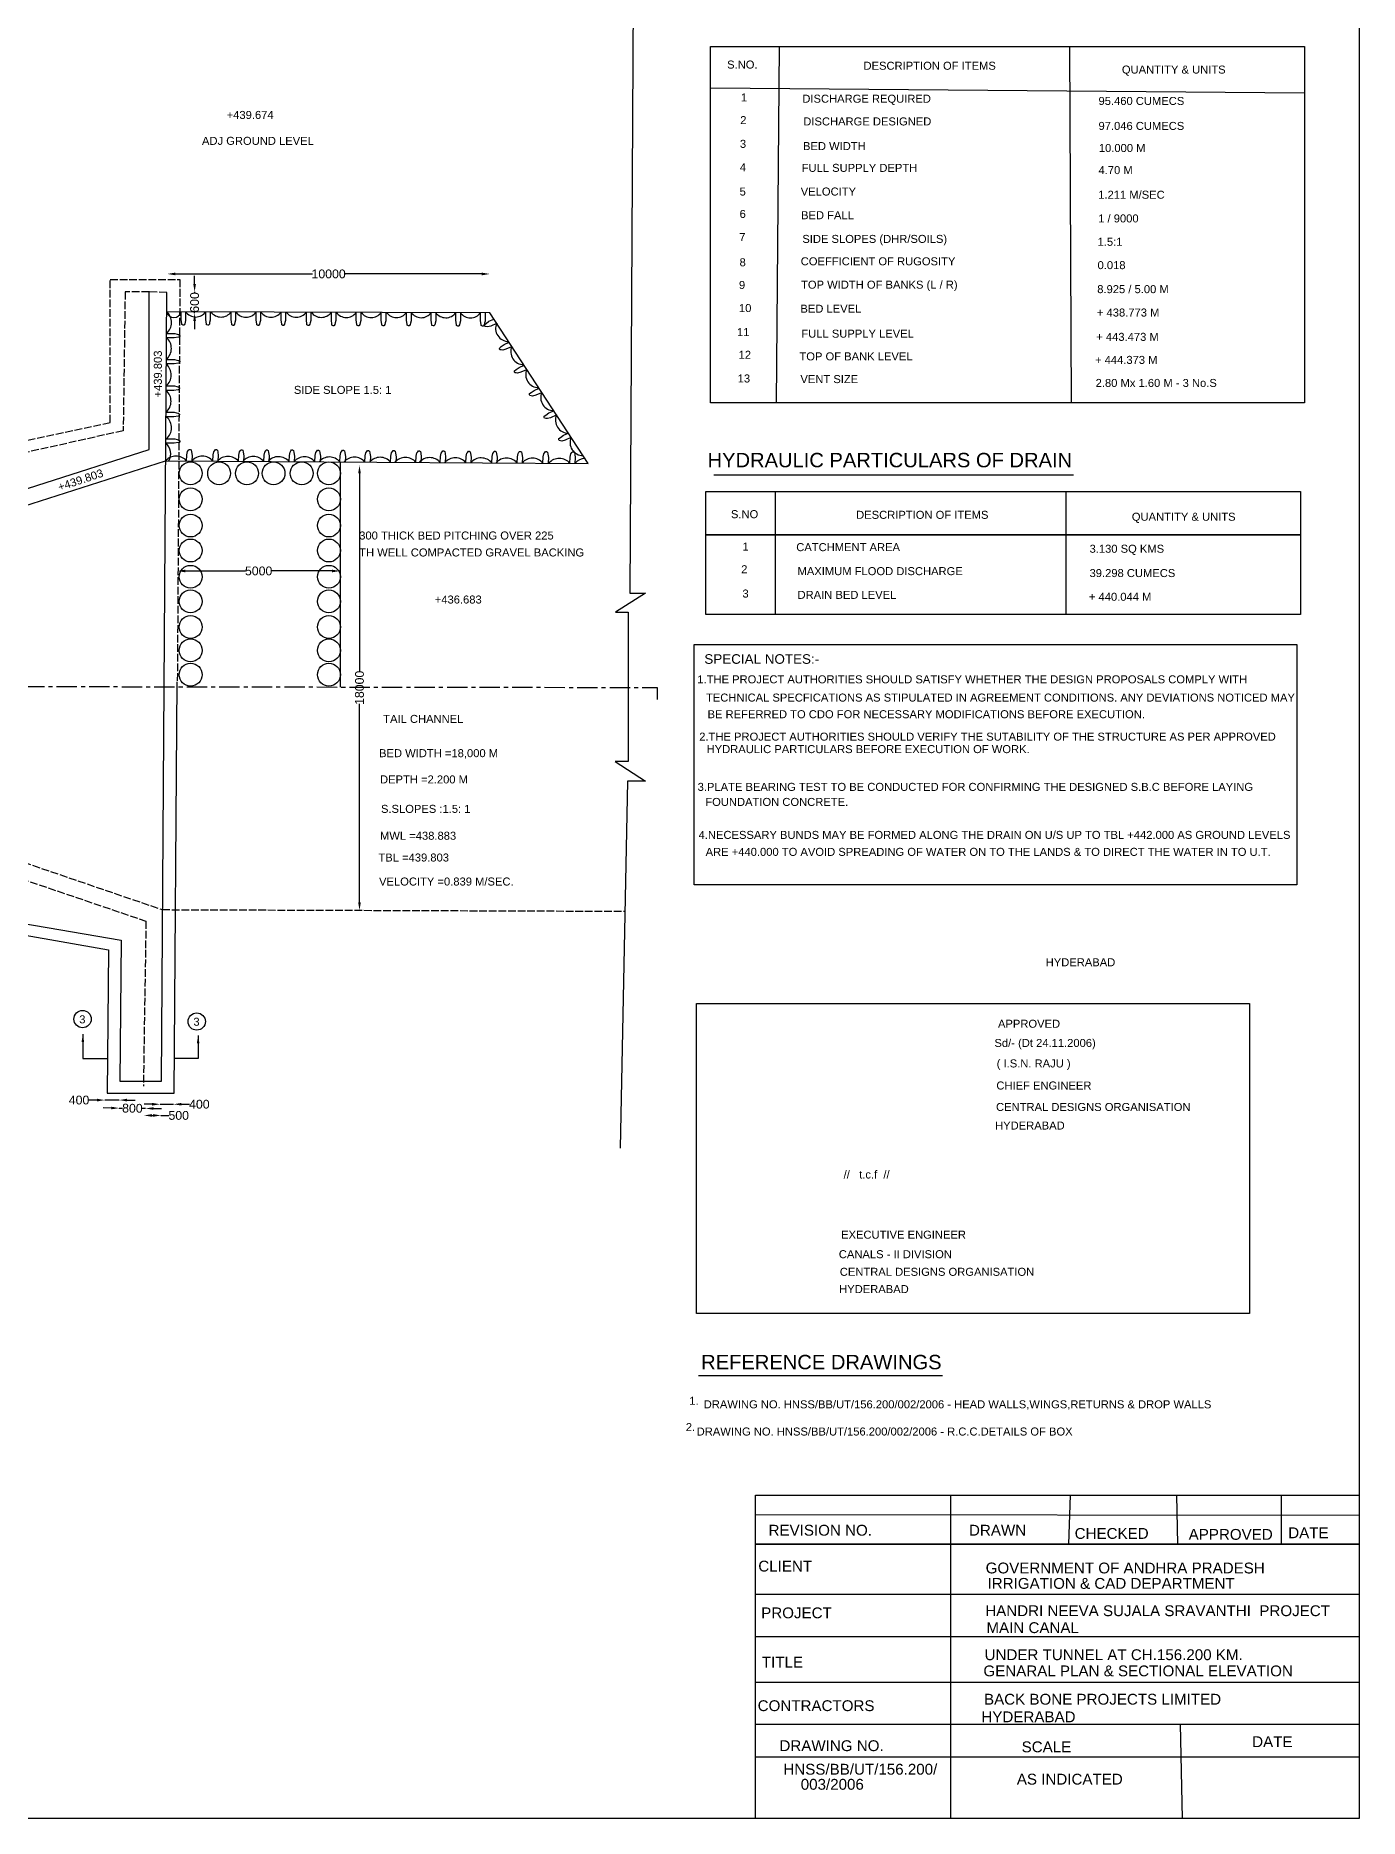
# Model space of a CAD drawing. Header units: millimetres. Extents: x 840 to 122466, y 1390 to 86476.
# Drawn here: x 81126 to 122466, y 1390 to 57085 of the extents above; entities that cross this region are included whole.
import ezdxf

# ---------------------------------------------------------------- set-up
doc = ezdxf.new("R2010")
doc.units = ezdxf.units.MM
doc.linetypes.add('ACAD_ISO02W100', pattern=[15, 12, -3])
doc.linetypes.add('CENTER', pattern=[50.8, 31.75, -6.35, 6.35, -6.35])
for name, color, linetype in [('DIM', 7, 'Continuous'), ('DWG', 7, 'Continuous'), ('TXT', 7, 'Continuous')]:
    doc.layers.add(name, color=color, linetype=linetype)
doc.layers.add('TEXT', color=7, linetype='Continuous', plot=False)
doc.styles.get("Standard").update_dxf_attribs({"font": 'ARIAL.TTF'})
doc.dimstyles.new('ISO-25', dxfattribs={"dimtxt": 275, "dimasz": 250, "dimexe": 1.25, "dimexo": 0.625, "dimtad": 0, "dimdec": 0, "dimtxsty": 'Standard', "dimcen": 2.5, "dimse1": 1, "dimse2": 1, "dimadec": 0, "dimazin": 0, "dimtfac": 1, "dimtdec": 0, "dimtmove": 0, "dimatfit": 3, "dimfxl": 0, "dimarcsym": 0})

# ---------------------------------------------------------------- blocks, each defined once
blk = doc.blocks.new('*D57')
at = {"layer": 'Defpoints', "color": 0, "transparency": 16777216}
for p in [(83290, 23830), (83290, 23810), (83730, 23810)]:
    blk.add_point(p, dxfattribs=at)
at = {"layer": 'DIM', "color": 0, "lineweight": -2, "transparency": 16777216}
for p, q in [((83040, 23830), (82790, 23830)), ((83730, 23830), (83290, 23830)), ((83980, 23830), (84230, 23830))]:
    blk.add_line(p, q, dxfattribs=at)
at = {"layer": 'DIM', "color": 0, "transparency": 16777216}
for points in [[(83040, 23872), (83040, 23788), (83290, 23830)], [(83980, 23872), (83980, 23788), (83730, 23830)]]:
    blk.add_solid(points, dxfattribs=at)
at = {"layer": 'DIM', "color": 0, "transparency": 16777216, "insert": (82481, 23830), "char_height": 275, "attachment_point": 5}
blk.add_mtext('400', dxfattribs=at)
blk = doc.blocks.new('*D58')
at = {"layer": 'Defpoints', "color": 0, "transparency": 16777216}
for p in [(83740, 23830), (84557, 23569), (84560, 23820)]:
    blk.add_point(p, dxfattribs=at)
at = {"layer": 'DIM', "color": 0, "lineweight": -2, "transparency": 16777216}
for p, q in [((83487, 23582), (83237, 23585)), ((83737, 23579), (83843, 23578)), ((84557, 23569), (84451, 23571)), ((84807, 23566), (85057, 23563))]:
    blk.add_line(p, q, dxfattribs=at)
at = {"layer": 'DIM', "color": 0, "transparency": 16777216}
for points in [[(83487, 23624), (83486, 23541), (83737, 23579)], [(84807, 23608), (84806, 23525), (84557, 23569)]]:
    blk.add_solid(points, dxfattribs=at)
at = {"layer": 'DIM', "color": 0, "transparency": 16777216, "insert": (84147, 23574), "char_height": 275, "attachment_point": 5, "rotation": 359.3013}
blk.add_mtext('800', dxfattribs=at)
blk = doc.blocks.new('*D59')
at = {"layer": 'Defpoints', "color": 0, "transparency": 16777216}
for p in [(85010, 23750), (85430, 23750), (85430, 23700)]:
    blk.add_point(p, dxfattribs=at)
at = {"layer": 'DIM', "color": 0, "lineweight": -2, "transparency": 16777216}
for p, q in [((84760, 23700), (84510, 23700)), ((85010, 23700), (85430, 23700)), ((85680, 23700), (85930, 23700))]:
    blk.add_line(p, q, dxfattribs=at)
at = {"layer": 'DIM', "color": 0, "transparency": 16777216}
for points in [[(84760, 23742), (84760, 23658), (85010, 23700)], [(85680, 23742), (85680, 23658), (85430, 23700)]]:
    blk.add_solid(points, dxfattribs=at)
at = {"layer": 'DIM', "color": 0, "transparency": 16777216, "insert": (86239, 23700), "char_height": 275, "attachment_point": 5}
blk.add_mtext('400', dxfattribs=at)
blk = doc.blocks.new('*D60')
at = {"layer": 'Defpoints', "color": 0, "transparency": 16777216}
for p in [(84510, 23810), (85040, 23810), (85040, 23350)]:
    blk.add_point(p, dxfattribs=at)
at = {"layer": 'DIM', "color": 0, "lineweight": -2, "transparency": 16777216}
for p, q in [((84760, 23350), (84790, 23350)), ((85040, 23350), (85290, 23350))]:
    blk.add_line(p, q, dxfattribs=at)
at = {"layer": 'DIM', "color": 0, "transparency": 16777216}
for points in [[(84760, 23392), (84760, 23308), (84510, 23350)], [(84790, 23392), (84790, 23308), (85040, 23350)]]:
    blk.add_solid(points, dxfattribs=at)
at = {"layer": 'DIM', "color": 0, "transparency": 16777216, "insert": (85594, 23350), "char_height": 275, "attachment_point": 5}
blk.add_mtext('500', dxfattribs=at)
blk = doc.blocks.new('*D61')
at = {"layer": 'Defpoints', "color": 0, "transparency": 16777216}
for p in [(85550, 40320), (90630, 40360), (90630, 40320)]:
    blk.add_point(p, dxfattribs=at)
at = {"layer": 'DIM', "color": 0, "lineweight": -2, "transparency": 16777216}
for p, q in [((85800, 40360), (87679, 40360)), ((90380, 40360), (88501, 40360))]:
    blk.add_line(p, q, dxfattribs=at)
at = {"layer": 'DIM', "color": 0, "transparency": 16777216}
for points in [[(85800, 40402), (85800, 40318), (85550, 40360)], [(90380, 40402), (90380, 40318), (90630, 40360)]]:
    blk.add_solid(points, dxfattribs=at)
at = {"layer": 'DIM', "color": 0, "transparency": 16777216, "insert": (88090, 40360), "char_height": 275, "attachment_point": 5}
blk.add_mtext('5000', dxfattribs=at)
blk = doc.blocks.new('*D62')
at = {"layer": 'Defpoints', "color": 0, "transparency": 16777216}
for p in [(91110, 43660), (91240, 43660), (91110, 29759)]:
    blk.add_point(p, dxfattribs=at)
at = {"layer": 'DIM', "color": 0, "lineweight": -2, "transparency": 16777216}
for p, q in [((91240, 43410), (91240, 37214)), ((91240, 30009), (91240, 36205))]:
    blk.add_line(p, q, dxfattribs=at)
at = {"layer": 'DIM', "color": 0, "transparency": 16777216}
for points in [[(91198, 43410), (91282, 43410), (91240, 43660)], [(91198, 30009), (91282, 30009), (91240, 29759)]]:
    blk.add_solid(points, dxfattribs=at)
at = {"layer": 'DIM', "color": 0, "transparency": 16777216, "insert": (91240, 36710), "char_height": 275, "attachment_point": 5, "rotation": 90}
blk.add_mtext('18000', dxfattribs=at)
blk = doc.blocks.new('*D63')
at = {"layer": 'Defpoints', "color": 0, "transparency": 16777216}
for p in [(85240, 49710), (95310, 49710), (95310, 49640)]:
    blk.add_point(p, dxfattribs=at)
at = {"layer": 'DIM', "color": 0, "lineweight": -2, "transparency": 16777216}
for p, q in [((85490, 49640), (89770, 49640)), ((95060, 49640), (90780, 49640))]:
    blk.add_line(p, q, dxfattribs=at)
at = {"layer": 'DIM', "color": 0, "transparency": 16777216}
for points in [[(85490, 49682), (85490, 49598), (85240, 49640)], [(95060, 49682), (95060, 49598), (95310, 49640)]]:
    blk.add_solid(points, dxfattribs=at)
at = {"layer": 'DIM', "color": 0, "transparency": 16777216, "insert": (90275, 49640), "char_height": 275, "attachment_point": 5}
blk.add_mtext('10000', dxfattribs=at)
blk = doc.blocks.new('*D64')
at = {"layer": 'Defpoints', "color": 0, "transparency": 16777216}
for p in [(86090, 49080), (86290, 49080), (86290, 48420)]:
    blk.add_point(p, dxfattribs=at)
at = {"layer": 'DIM', "color": 0, "lineweight": -2, "transparency": 16777216}
for p, q in [((86090, 49330), (86090, 49580)), ((86090, 49080), (86090, 49055)), ((86090, 48420), (86090, 48445)), ((86090, 48170), (86090, 47920))]:
    blk.add_line(p, q, dxfattribs=at)
at = {"layer": 'DIM', "color": 0, "transparency": 16777216}
for points in [[(86048, 49330), (86132, 49330), (86090, 49080)], [(86048, 48170), (86132, 48170), (86090, 48420)]]:
    blk.add_solid(points, dxfattribs=at)
at = {"layer": 'DIM', "color": 0, "transparency": 16777216, "insert": (86090, 48750), "char_height": 275, "attachment_point": 5, "rotation": 90}
blk.add_mtext('600', dxfattribs=at)

msp = doc.modelspace()

# ---------------------------------------------------------------- linework, layer by layer
msp.add_lwpolyline([(122464.4, 1390), (839.7, 1390), (839.7, 86475.6), (122464.4, 86475.6)], close=True)
at = {"layer": 'DWG'}
for points in [[(99800, 60060), (99680, 39670), (100170, 39670), (99240, 39070), (99630, 39070), (99630, 34410), (99220, 34410), (100170, 33790), (99610, 33790), (99380, 22330)], [(74880, 29880), (77640, 29880), (83800, 28830), (83750, 24420), (85060, 24420), (85220, 49060)], [(77620, 31870), (77620, 41390), (77640, 41830), (77640, 41910), (84670, 44160), (84670, 49080)], [(77620, 41390), (85185.8, 43800), (98380, 43720), (95310, 48430), (85216.1, 48460.2)], [(85810.1, 48458.4), (85810.1, 48297.9), (85810.1, 48197.9), (85790.1, 48127.9), (85780.1, 48077.9), (85760.1, 48047.9), (85750.1, 48037.9), (85730.1, 48037.9), (85690.1, 48057.9), (85690.1, 48077.9), (85670.1, 48217.9), (85670.1, 48327.9), (85670.1, 48458.8)], [(86580, 48456.1), (86580, 48295.6), (86580, 48195.6), (86560, 48125.6), (86550, 48075.6), (86530, 48045.6), (86520, 48035.6), (86500, 48035.6), (86460, 48055.6), (86460, 48075.6), (86440, 48215.6), (86440, 48325.6), (86440.1, 48456.5)], [(87370, 48453.7), (87370, 48293.3), (87370, 48193.3), (87350, 48123.3), (87340, 48073.3), (87320, 48043.3), (87310, 48033.3), (87290, 48033.3), (87250, 48053.3), (87250, 48073.3), (87230, 48213.3), (87230, 48323.3), (87230.1, 48454.1)], [(88150.1, 48451.4), (88150.1, 48290.9), (88150.1, 48190.9), (88130.1, 48120.9), (88120.1, 48070.9), (88100.1, 48040.9), (88090.1, 48030.9), (88070.1, 48030.9), (88030.1, 48050.9), (88030.1, 48070.9), (88010.1, 48210.9), (88010.1, 48320.9), (88010.1, 48451.8)], [(88930, 48449.1), (88930, 48288.6), (88930, 48188.6), (88910, 48118.6), (88900, 48068.6), (88880, 48038.6), (88870, 48028.6), (88850, 48028.6), (88810, 48048.6), (88810, 48068.6), (88790, 48208.6), (88790, 48318.6), (88790.1, 48449.5)], [(89720, 48446.7), (89720, 48286.3), (89720, 48186.3), (89700, 48116.3), (89690, 48066.3), (89670, 48036.3), (89660, 48026.3), (89640, 48026.3), (89600, 48046.3), (89600, 48066.3), (89580, 48206.3), (89580, 48316.3), (89580.1, 48447.1)], [(90500.1, 48444.4), (90500.1, 48283.9), (90500.1, 48183.9), (90480.1, 48113.9), (90470.1, 48063.9), (90450.1, 48033.9), (90440.1, 48023.9), (90420.1, 48023.9), (90380.1, 48043.9), (90380.1, 48063.9), (90360.1, 48203.9), (90360.1, 48313.9), (90360.1, 48444.8)], [(91280.1, 48442), (91280.1, 48281.6), (91280.1, 48181.6), (91260.1, 48111.6), (91250.1, 48061.6), (91230.1, 48031.6), (91220.1, 48021.6), (91200.1, 48021.6), (91160.1, 48041.6), (91160.1, 48061.6), (91140.1, 48201.6), (91140.1, 48311.6), (91140.1, 48442.5)], [(92060, 48439.7), (92060, 48279.3), (92060, 48179.3), (92040, 48109.3), (92030, 48059.3), (92010, 48029.3), (92000, 48019.3), (91980, 48019.3), (91940, 48039.3), (91940, 48059.3), (91920, 48199.3), (91920, 48309.3), (91920.1, 48440.1)], [(92850.1, 48437.3), (92850.1, 48276.9), (92850.1, 48176.9), (92830.1, 48106.9), (92820.1, 48056.9), (92800.1, 48026.9), (92790.1, 48016.9), (92770.1, 48016.9), (92730.1, 48036.9), (92730.1, 48056.9), (92710.1, 48196.9), (92710.1, 48306.9), (92710.1, 48437.8)], [(93620.1, 48435), (93620.1, 48274.6), (93620.1, 48174.6), (93600.1, 48104.6), (93590.1, 48054.6), (93570.1, 48024.6), (93560.1, 48014.6), (93540.1, 48014.6), (93500.1, 48034.6), (93500.1, 48054.6), (93480.1, 48194.6), (93480.1, 48304.6), (93480.1, 48435.5)], [(94390, 48432.7), (94390, 48272.3), (94390, 48172.3), (94370, 48102.3), (94360, 48052.3), (94340, 48022.3), (94330, 48012.3), (94310, 48012.3), (94270, 48032.3), (94270, 48052.3), (94250, 48192.3), (94250, 48302.3), (94250.1, 48433.2)], [(95160, 48430.4), (95160, 48270), (95160, 48170), (95140, 48100), (95130, 48050), (95110, 48020), (95100, 48010), (95080, 48010), (95040, 48030), (95040, 48050), (95020, 48190), (95020, 48300), (95020, 48430.9)], [(95515.4, 48089.6), (95337.3, 48011.8), (95239, 47985), (95189.8, 47993.9), (95154, 47998.4), (95140.6, 48025.3), (95145, 48061), (95194.2, 48096.8), (95283.7, 48163.9), (95440.2, 48231), (95440.2, 48231)], [(85211.7, 47780.1), (85372.1, 47780.1), (85472.1, 47780.1), (85542.1, 47760.1), (85592.1, 47750.1), (85622.1, 47730.1), (85632.1, 47720.1), (85632.1, 47700.1), (85612.1, 47660.1), (85592.1, 47660.1), (85452.1, 47640.1), (85342.1, 47640.1), (85211.3, 47640.1)], [(95987.9, 47364.7), (95809.8, 47286.9), (95711.4, 47260.1), (95662.3, 47269.1), (95626.5, 47273.5), (95613.1, 47300.4), (95617.5, 47336.1), (95666.7, 47371.9), (95756.2, 47439), (95912.7, 47506.1), (95912.7, 47506.1)], [(85206.4, 46970.2), (85366.9, 46970.2), (85466.9, 46970.2), (85536.9, 46950.2), (85586.9, 46940.2), (85616.9, 46920.2), (85626.9, 46910.2), (85626.9, 46890.2), (85606.9, 46850.2), (85586.9, 46850.2), (85446.9, 46830.2), (85336.9, 46830.2), (85206, 46830.2)], [(96455.8, 46646.8), (96277.7, 46569.1), (96179.4, 46542.2), (96130.2, 46551.2), (96094.4, 46555.6), (96081, 46582.5), (96085.4, 46618.3), (96134.6, 46654), (96224.1, 46721.1), (96380.6, 46788.2), (96380.6, 46788.2)], [(85201, 46140.3), (85361.5, 46140.3), (85461.5, 46140.3), (85531.5, 46120.3), (85581.5, 46110.3), (85611.5, 46090.3), (85621.5, 46080.3), (85621.5, 46060.3), (85601.5, 46020.3), (85581.5, 46020.3), (85441.5, 46000.3), (85331.5, 46000.3), (85200.6, 46000.3)], [(96923.7, 45928.9), (96745.7, 45851.2), (96647.3, 45824.4), (96598.1, 45833.3), (96562.3, 45837.8), (96548.9, 45864.6), (96553.4, 45900.4), (96602.6, 45936.2), (96692, 46003.2), (96848.5, 46070.3), (96848.5, 46070.3)], [(85195.7, 45320.3), (85356.2, 45320.3), (85456.2, 45320.3), (85526.2, 45300.3), (85576.2, 45290.3), (85606.2, 45270.3), (85616.2, 45260.3), (85616.2, 45240.3), (85596.2, 45200.3), (85576.2, 45200.3), (85436.2, 45180.3), (85326.2, 45180.3), (85195.3, 45180.3)], [(97382.7, 45224.8), (97204.6, 45147), (97106.2, 45120.2), (97057.1, 45129.1), (97021.3, 45133.6), (97007.9, 45160.4), (97012.3, 45196.2), (97061.5, 45232), (97151, 45299.1), (97307.5, 45366.2), (97307.5, 45366.2)], [(97838.4, 44525.5), (97660.4, 44447.8), (97562, 44420.9), (97512.8, 44429.9), (97477.1, 44434.4), (97463.6, 44461.2), (97468.1, 44497), (97517.3, 44532.7), (97606.8, 44599.8), (97763.3, 44666.9), (97763.3, 44666.9)], [(85211.7, 44490), (85372.1, 44490), (85472.1, 44490), (85542.1, 44470), (85592.1, 44460), (85622.1, 44440), (85632.1, 44430), (85632.1, 44410), (85612.1, 44370), (85592.1, 44370), (85452.1, 44350), (85342.1, 44350), (85211.3, 44350)], [(85839.9, 43796), (85850, 43990), (85870, 44090), (85900, 44130), (85920, 44160), (85950, 44160), (85980, 44140), (85990, 44080), (86010, 43970), (86000, 43800), (86000, 43800)], [(86660.1, 43791), (86670.2, 43985), (86690.2, 44085), (86720.2, 44125), (86740.2, 44155), (86770.2, 44155), (86800.2, 44135), (86810.2, 44075), (86830.2, 43965), (86820.2, 43795), (86820.2, 43795)], [(87460, 43786.2), (87470.1, 43980.2), (87490.1, 44080.2), (87520.1, 44120.2), (87540.1, 44150.2), (87570.1, 44150.2), (87600.1, 44130.2), (87610.1, 44070.2), (87630.1, 43960.2), (87620.1, 43790.2), (87620.1, 43790.2)], [(88249.9, 43781.4), (88260, 43975.4), (88280, 44075.4), (88310, 44115.4), (88330, 44145.4), (88360, 44145.4), (88390, 44125.4), (88400, 44065.4), (88420, 43955.4), (88410, 43785.4), (88410, 43785.4)], [(89040, 43776.6), (89050.1, 43970.6), (89070.1, 44070.6), (89100.1, 44110.6), (89120.1, 44140.6), (89150.1, 44140.6), (89180.1, 44120.6), (89190.1, 44060.6), (89210.1, 43950.6), (89200.1, 43780.6), (89200.1, 43780.6)], [(89849.9, 43771.7), (89860, 43965.7), (89880, 44065.7), (89910, 44105.7), (89930, 44135.7), (89960, 44135.7), (89990, 44115.7), (90000, 44055.7), (90020, 43945.7), (90010, 43775.7), (90010, 43775.7)], [(90630, 43767), (90640.1, 43961), (90660.1, 44061), (90690.1, 44101), (90710.1, 44131), (90740.1, 44131), (90770.1, 44111), (90780.1, 44051), (90800.1, 43941), (90790.1, 43771), (90790.1, 43771)], [(91410, 43762.2), (91420.1, 43956.2), (91440.1, 44056.2), (91470.1, 44096.2), (91490.1, 44126.2), (91520.1, 44126.2), (91550.1, 44106.2), (91560.1, 44046.2), (91580.1, 43936.2), (91570.1, 43766.2), (91570.1, 43766.2)], [(92209.9, 43757.4), (92220, 43951.4), (92240, 44051.4), (92270, 44091.4), (92290, 44121.4), (92320, 44121.4), (92350, 44101.4), (92360, 44041.4), (92380, 43931.4), (92370, 43761.4), (92370, 43761.4)], [(93000, 43752.6), (93010.1, 43946.6), (93030.1, 44046.6), (93060.1, 44086.6), (93080.1, 44116.6), (93110.1, 44116.6), (93140.1, 44096.6), (93150.1, 44036.6), (93170.1, 43926.6), (93160.1, 43756.6), (93160.1, 43756.6)], [(93760.2, 43748), (93770.3, 43942), (93790.3, 44042), (93820.3, 44082), (93840.3, 44112), (93870.3, 44112), (93900.3, 44092), (93910.3, 44032), (93930.3, 43922), (93920.3, 43752), (93920.3, 43752)], [(94559.8, 43743.2), (94569.9, 43937.2), (94589.9, 44037.2), (94619.9, 44077.2), (94639.9, 44107.2), (94669.9, 44107.2), (94699.9, 44087.2), (94709.9, 44027.2), (94729.9, 43917.2), (94719.9, 43747.2), (94719.9, 43747.2)], [(95370, 43738.2), (95380.1, 43932.2), (95400.1, 44032.2), (95430.1, 44072.2), (95450.1, 44102.2), (95480.1, 44102.2), (95510.1, 44082.2), (95520.1, 44022.2), (95540.1, 43912.2), (95530.1, 43742.2), (95530.1, 43742.2)], [(96160, 43733.5), (96170, 43927.5), (96190, 44027.5), (96220, 44067.5), (96240, 44097.5), (96270, 44097.5), (96300, 44077.5), (96310, 44017.5), (96330, 43907.5), (96320, 43737.5), (96320, 43737.5)], [(96969.9, 43728.5), (96980, 43922.5), (97000, 44022.5), (97030, 44062.5), (97050, 44092.5), (97080, 44092.5), (97110, 44072.5), (97120, 44012.5), (97140, 43902.5), (97130, 43732.5), (97130, 43732.5)], [(97809.8, 43723.5), (97819.9, 43917.5), (97839.9, 44017.5), (97869.9, 44057.5), (97889.9, 44087.5), (97919.9, 44087.5), (97949.9, 44067.5), (97959.9, 44007.5), (97979.9, 43897.5), (97969.9, 43727.5), (97969.9, 43727.5)], [(90650, 36735.4), (90650, 43766.8)], [(74470, 29500), (77830, 29500), (83400, 28520), (83360, 24050), (85450, 24050), (85550, 36900)]]:
    msp.add_lwpolyline(points, dxfattribs=at)
at = {"layer": 'DWG', "linetype": 'ACAD_ISO02W100', "ltscale": 20}
for points in [[(85220, 49060), (84670, 49080), (83920, 49080), (83860, 44740), (77640, 43350)], [(77650, 43760), (83450, 45000), (83450, 49470), (85630, 49470), (85550, 36900)], [(25010, 32440), (77620, 32330), (85080, 29780), (99528.5, 29730.2)], [(77542.7, 31813.8), (84570, 29420), (84490, 24270)]]:
    msp.add_lwpolyline(points, dxfattribs=at)
at = {"layer": 'DWG', "linetype": 'CENTER', "ltscale": 20}
msp.add_lwpolyline([(3550, 35920), (3550, 36870), (100540, 36720), (100540, 36350)], dxfattribs=at)
at = {"layer": 'DWG'}
for centre in [(85965, 43410), (86855, 43410), (87725, 43410), (88555, 43410), (89435, 43410), (90285, 43410), (85965, 42600), (90285, 42600), (85965, 41780), (90285, 41780), (85965, 41000), (90285, 41000), (85965, 40180), (90285, 40180), (85965, 39410), (90285, 39410), (85965, 38610), (90285, 38610), (85965, 37880), (90285, 37880), (85965, 37120), (90285, 37120)]:
    msp.add_circle(centre, 356.3, dxfattribs=at)
for centre, radius, start, end in [((84922.6, 48122), 447.8, 310.21403, 49.04188), ((85443.3, 48512.7), 233.1, 192.90087, 346.62407), ((86125.8, 48681.3), 386.5, 215.23231, 324.42535), ((86915.7, 48679), 386.5, 215.23231, 324.42535), ((87695.8, 48676.6), 386.5, 215.23231, 324.42535), ((88475.7, 48674.3), 386.5, 215.23231, 324.42535), ((89265.8, 48671.9), 386.5, 215.23231, 324.42535), ((90045.8, 48669.6), 386.5, 215.23231, 324.42535), ((90825.8, 48667.3), 386.5, 215.23231, 324.42535), ((91605.7, 48665), 386.5, 215.23231, 324.42535), ((92395.8, 48662.6), 386.5, 215.23231, 324.42535), ((93165.8, 48660.3), 386.5, 215.23231, 324.42535), ((93935.7, 48658), 386.5, 215.23231, 324.42535), ((94705.7, 48655.7), 386.5, 215.23231, 324.42535), ((95896.4, 47935.8), 405.6, 156.19087, 270.00212), ((84917.3, 47312.1), 447.8, 310.21403, 49.04188), ((96368.9, 47211), 405.6, 156.19087, 270.00212), ((84911.9, 46482.2), 447.8, 310.21403, 49.04188), ((96836.8, 46493.1), 405.6, 156.19087, 270.00212), ((84906.6, 45662.2), 447.8, 310.21403, 49.04188), ((97304.8, 45775.2), 405.6, 156.19087, 270.00212), ((84922.6, 44832), 447.8, 310.21403, 49.04188), ((97763.7, 45071), 405.6, 156.19087, 270.00212), ((84896, 44022), 447.8, 330.18898, 49.04188), ((98219.5, 44371.8), 405.6, 156.19087, 270.00212), ((85511.2, 43523.7), 426.8, 39.64111, 139.66443), ((86331.4, 43518.7), 426.8, 39.64111, 139.66443), ((87131.3, 43513.9), 426.8, 39.64111, 139.66443), ((87921.2, 43509.1), 426.8, 39.64111, 139.66443), ((88711.3, 43504.3), 426.8, 39.64111, 139.66443), ((89521.3, 43499.4), 426.8, 39.64111, 139.66443), ((90301.3, 43494.6), 426.8, 39.64111, 139.66443), ((91081.3, 43489.9), 426.8, 39.64111, 139.66443), ((91881.2, 43485.1), 426.8, 39.64111, 139.66443), ((92671.3, 43480.3), 426.8, 39.64111, 139.66443), ((93431.5, 43475.7), 426.8, 39.64111, 139.66443), ((94231.1, 43470.8), 426.8, 39.64111, 139.66443), ((95041.3, 43465.9), 426.8, 39.64111, 139.66443), ((95831.3, 43461.1), 426.8, 39.64111, 139.66443), ((96641.2, 43456.2), 426.8, 39.64111, 139.66443), ((97481.1, 43451.1), 426.8, 39.64111, 139.66443), ((98301.3, 43451.1), 426.8, 93.20209, 139.66443)]:
    msp.add_arc(centre, radius, start, end, dxfattribs=at)
at = {"layer": 'TEXT'}
for p, q in [((109698.9, 11477), (109698.9, 1398.3)), ((103613.2, 9951.5), (122465.6, 9951.5)), ((122465.6, 9951.5), (103628.8, 9951.5)), ((103614.2, 8395.6), (122464.1, 8395.6)), ((103616.3, 7074.7), (122457.6, 7074.7)), ((103622, 5640.8), (122446.8, 5640.8)), ((103633.2, 4335.2), (122463.5, 4335.2)), ((103605.4, 3315.7), (122456.5, 3315.7))]:
    msp.add_line(p, q, dxfattribs=at)
msp.add_lwpolyline([(103611.7, 11485.2), (122464.4, 11485.2), (122464.4, 1390), (103611.7, 1390)], close=True, dxfattribs=at)
for points in [[(113389.9, 9951.5), (113449.9, 11485.2)], [(116799.9, 9951.5), (116769.9, 11485.2)], [(120029.9, 9951.5), (120039.9, 11485.2)], [(103611.7, 10880), (122464.4, 10860)], [(113389.9, 9951.5), (113409.9, 9951.5)], [(116869.9, 4335.2), (116929.9, 1390)]]:
    msp.add_lwpolyline(points, dxfattribs=at)
at = {"layer": 'TXT'}
for p, q in [((102310, 43360), (113540, 43360)), ((104220, 42850), (104220, 39000)), ((113300, 42840), (113300, 39000)), ((101830, 15230), (109450, 15230))]:
    msp.add_line(p, q, dxfattribs=at)
for points in [[(102200, 56750), (120750, 56750), (120750, 45610), (102200, 45610)], [(102060, 42840), (120630, 42840), (120630, 39000), (102060, 39000)], [(102060, 41490), (120630, 41490), (120630, 41490), (102060, 41490)], [(101690, 38060), (120510, 38060), (120510, 30550), (101690, 30550)], [(101760, 26850), (119040, 26850), (119040, 17160), (101760, 17160)]]:
    msp.add_lwpolyline(points, close=True, dxfattribs=at)
for points in [[(104350, 56750), (104250, 45610)], [(113410, 56750), (113470, 45610)], [(102200, 55460), (120750, 55300)]]:
    msp.add_lwpolyline(points, dxfattribs=at)
for centre in [(82590, 26360), (86155.7, 26285)]:
    msp.add_circle(centre, 270, dxfattribs=at)

# ---------------------------------------------------------------- texts
at = {"layer": 'TEXT'}
for s, height, p in [('REVISION NO.', 338.306, (104015, 10222)), ('DRAWN', 338.31, (110275, 10222)), ('CHECKED', 338.31, (113575, 10122)), ('APPROVED', 338.31, (117135, 10092)), ('DATE', 338.31, (120245, 10142)), ('CLIENT', 338.31, (103695, 9100.5)), ('GOVERNMENT OF ANDHRA PRADESH', 338.306, (110795, 9042)), ('IRRIGATION & CAD DEPARTMENT', 338.306, (110855.2, 8561)), ('PROJECT', 338.31, (103785, 7640.5)), ('HANDRI NEEVA SUJALA SRAVANTHI  PROJECT', 338.306, (110783, 7707.2)), ('MAIN CANAL', 338.31, (110819.1, 7178)), ('TITLE', 338.31, (103805, 6100.5)), ('GENARAL PLAN & SECTIONAL ELEVATION', 338.306, (110725.7, 5827.7)), ('UNDER TUNNEL AT CH.156.200 KM.', 338.306, (110761.7, 6332.8)), ('CONTRACTORS', 338.306, (103675, 4740.5)), ('BACK BONE PROJECTS LIMITED', 338.306, (110743.7, 4942.3)), ('HYDERABAD', 338.31, (110662, 4391.6)), ('DATE', 338.31, (119118.8, 3614.5)), ('DRAWING NO.', 338.306, (104355, 3490.5)), ('SCALE', 338.31, (111918.8, 3454.5)), ('HNSS/BB/UT/156.200/', 338.306, (104477.8, 2755.1)), ('AS INDICATED', 338.306, (111768.8, 2444.5)), ('003/2006', 338.31, (105020, 2284))]:
    msp.add_text(s, height=height, dxfattribs=at).set_placement(p)
at = {"layer": 'TXT'}
for s, height, p in [('S.NO.', 250, (102721, 56056.7)), ('DESCRIPTION OF ITEMS', 250, (106980, 56020)), ('QUANTITY & UNITS', 250, (115050, 55900)), ('1', 250, (103150, 55030)), ('DISCHARGE REQUIRED', 250, (105070, 54990)), ('95.460 CUMECS', 250, (114320, 54920)), ('+439.674', 250, (87090.7, 54483.4)), ('2', 250, (103130, 54320)), ('DISCHARGE DESIGNED', 250, (105100, 54280)), ('97.046 CUMECS', 250, (114320, 54140)), ('ADJ GROUND LEVEL', 250, (86320.7, 53673.4)), ('3', 250, (103120, 53580)), ('BED WIDTH', 250, (105090, 53510)), ('10.000 M', 250, (114330, 53450)), ('4', 250, (103120, 52850)), ('FULL SUPPLY DEPTH', 250, (105050, 52830)), ('4.70 M', 250, (114320, 52760)), ('5', 250, (103110, 52090)), ('VELOCITY', 250, (105020, 52090)), ('1.211 M/SEC', 250, (114310, 51990)), ('6', 250, (103110, 51390)), ('BED FALL', 250, (105030, 51350)), ('1 / 9000', 250, (114310, 51250)), ('7', 250, (103100, 50670)), ('SIDE SLOPES (DHR/SOILS)', 250, (105070, 50610)), ('1.5:1', 250, (114290, 50520)), ('8', 250, (103110, 49880)), ('COEFFICIENT OF RUGOSITY', 250, (105020, 49910)), ('0.018', 250, (114290, 49790)), ('9', 250, (103090, 49170)), ('TOP WIDTH OF BANKS (L / R)', 250, (105030, 49180)), ('8.925 / 5.00 M', 250, (114280, 49040)), ('10', 250, (103090, 48450)), ('BED LEVEL', 250, (105010, 48430)), ('+ 438.773 M', 250, (114270, 48310)), ('11', 250, (103030, 47700)), ('FULL SUPPLY LEVEL', 250, (105040, 47650)), ('+ 443.473 M', 250, (114250, 47550)), ('12', 250, (103080, 46990)), ('TOP OF BANK LEVEL', 250, (104980, 46940)), ('+ 444.373 M', 250, (114210, 46830)), ('13', 250, (103050, 46250)), ('VENT SIZE', 250, (105010, 46230)), ('2.80 Mx 1.60 M - 3 No.S', 250, (114230, 46110)), ('SIDE SLOPE 1.5: 1', 250, (89190.7, 45893.4)), ('HYDRAULIC PARTICULARS OF DRAIN', 450, (102110, 43600)), ('S.NO', 250, (102840, 42010)), ('DESCRIPTION OF ITEMS', 250, (106750, 41990)), ('QUANTITY & UNITS', 250, (115360, 41930)), ('300 THICK BED PITCHING OVER 225', 250, (91230.7, 41343.4)), ('1', 250, (103200, 41000)), ('CATCHMENT AREA', 250, (104880, 40980)), ('TH WELL COMPACTED GRAVEL BACKING', 250, (91230.7, 40813.4)), ('3.130 SQ KMS', 250, (114040, 40930)), ('2', 250, (103160, 40290)), ('MAXIMUM FLOOD DISCHARGE', 250, (104920, 40230)), ('39.298 CUMECS', 250, (114040, 40170)), ('+436.683', 250, (93590.7, 39343.4)), ('3', 250, (103200, 39530)), ('DRAIN BED LEVEL', 250, (104920, 39490)), ('+ 440.044 M', 250, (114020, 39430)), ('SPECIAL NOTES:-', 300, (102010, 37460)), ('1.THE PROJECT AUTHORITIES SHOULD SATISFY WHETHER THE DESIGN PROPOSALS COMPLY WITH', 250, (101790, 36850)), ('TECHNICAL SPECFICATIONS AS STIPULATED IN AGREEMENT CONDITIONS. ANY DEVIATIONS NOTICED MAY', 250, (102060, 36280)), ('TAIL CHANNEL', 250, (91980.7, 35613.4)), ('BE REFERRED TO CDO FOR NECESSARY MODIFICATIONS BEFORE EXECUTION.', 250, (102110, 35760)), ('2.THE PROJECT AUTHORITIES SHOULD VERIFY THE SUTABILITY OF THE STRUCTURE AS PER APPROVED', 250, (101850, 35060)), ('BED WIDTH =18,000 M', 250, (91850.7, 34543.4)), ('HYDRAULIC PARTICULARS BEFORE EXECUTION OF WORK.', 250, (102080, 34670)), ('DEPTH =2.200 M', 250, (91880.7, 33723.4)), ('3.PLATE BEARING TEST TO BE CONDUCTED FOR CONFIRMING THE DESIGNED S.B.C BEFORE LAYING', 250, (101800, 33490)), ('S.SLOPES :1.5: 1', 250, (91910.7, 32803.4)), ('FOUNDATION CONCRETE.', 250, (102040, 33020)), ('MWL =438.883', 250, (91880.7, 31963.4)), ('4.NECESSARY BUNDS MAY BE FORMED ALONG THE DRAIN ON U/S UP TO TBL +442.000 AS GROUND LEVELS', 250, (101830, 31990)), ('TBL =439.803', 250, (91830.7, 31283.4)), ('ARE +440.000 TO AVOID SPREADING OF WATER ON TO THE LANDS & TO DIRECT THE WATER IN TO U.T.', 250, (102050, 31460)), ('VELOCITY =0.839 M/SEC.', 250, (91850.7, 30533.4)), ('HYDERABAD', 250, (112670, 28010)), ('3', 250, (82486.3, 26227.3)), ('3', 250, (86052, 26152.3)), ('APPROVED', 250, (111180, 26090)), ('Sd/- (Dt 24.11.2006)', 250, (111070, 25490)), ('( I.S.N. RAJU )', 250, (111140, 24850)), ('CHIEF ENGINEER', 250, (111130, 24160)), ('CENTRAL DESIGNS ORGANISATION', 250, (111120, 23490)), ('HYDERABAD', 250, (111090, 22910)), ('//   t.c.f  //', 250, (106360, 21380)), ('EXECUTIVE ENGINEER', 250, (106280, 19500)), ('CANALS - II DIVISION', 250, (106210, 18890)), ('CENTRAL DESIGNS ORGANISATION', 250, (106240, 18340)), ('HYDERABAD', 250, (106220, 17800)), ('REFERENCE DRAWINGS', 450, (101910, 15420)), ('1.', 250, (101540, 14310)), ('DRAWING NO. HNSS/BB/UT/156.200/002/2006 - HEAD WALLS,WINGS,RETURNS & DROP WALLS', 250, (101990, 14200)), ('2.', 250, (101430, 13490)), ('DRAWING NO. HNSS/BB/UT/156.200/002/2006 - R.C.C.DETAILS OF BOX', 250, (101770, 13350))]:
    msp.add_text(s, height=height, dxfattribs=at).set_placement(p)
for rotation, p in [(90, (85066.6, 45780.7)), (18.43495, (81871, 42854.1))]:
    msp.add_text('+439.803', height=250, rotation=rotation, dxfattribs=at).set_placement(p)

# ---------------------------------------------------------------- dimensions: what is measured, and where the dimension line sits
at = {"layer": 'DIM'}
for p1, p2, distance, text, picture, middle in [((85240, 49710), (95310, 49710), -70, '10000', '*D63', (90275, 49640)), ((86290, 48420), (86290, 49080), 200, '600', '*D64', (86090, 48750)), ((91110.3, 29759.2), (91110.3, 43660), -129.7, '18000', '*D62', (91240, 36709.6)), ((85550, 40320), (90630, 40320), 40, '5000', '*D61', (88090, 40360)), ((83730, 23810), (83290, 23810), -20, '400', '*D57', (82480.5, 23830)), ((83740, 23830), (84560, 23820), -250.7, '800', '*D58', (84146.9, 23574.3)), ((85010, 23750), (85430, 23750), -50, '400', '*D59', (86239.5, 23700)), ((84510, 23810), (85040, 23810), -460, '500', '*D60', (85594, 23350))]:
    dim = msp.add_aligned_dim(p1=p1, p2=p2, distance=distance, text=text, dimstyle='ISO-25', dxfattribs=at)
    dim.commit()
    dim.dimension.update_dxf_attribs({"geometry": picture, "text_midpoint": middle})

# ---------------------------------------------------------------- leaders
at = {"layer": 'TXT'}
for points in [[(82600, 25890), (82600, 25130), (83369.7, 25129.3)], [(86200, 25850), (86200, 25130), (85458.4, 25130.6)]]:
    msp.add_leader(points, dimstyle='ISO-25', override={"dimgap": 0.625, "dimtad": 0}, dxfattribs=at)

doc.saveas('drawing.dxf')
